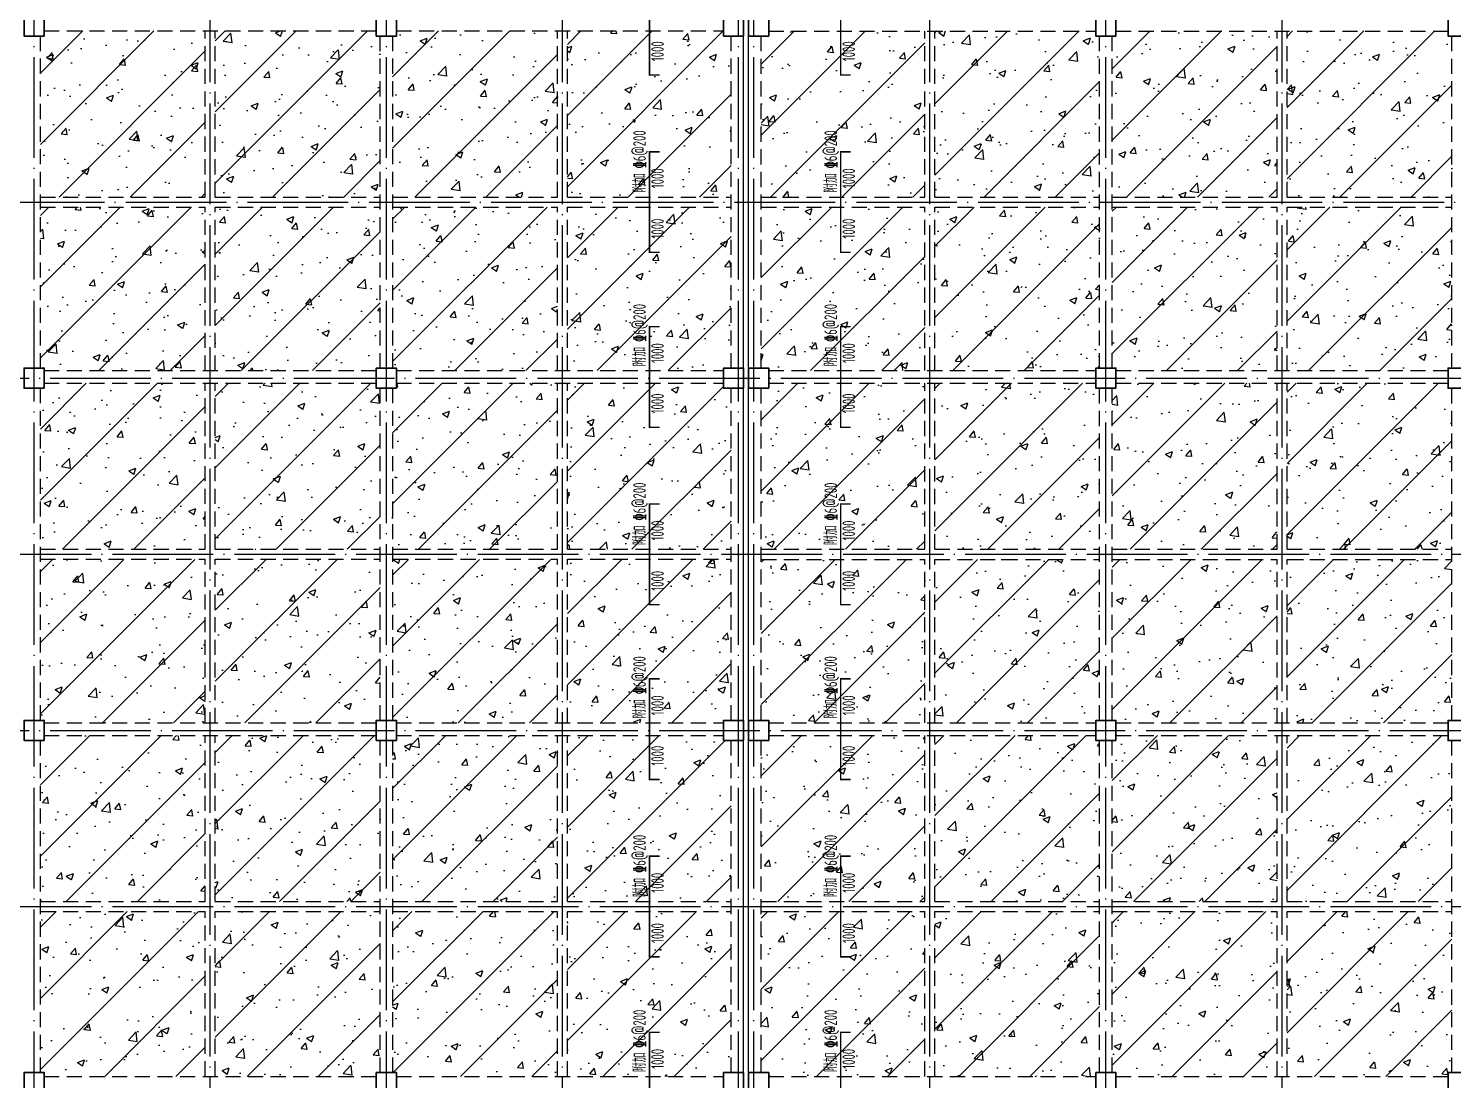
# Model space of a CAD drawing. Extents: x 8243024 to 8945023, y 669070 to 951310.
# Drawn here: x 8851776 to 8880076, y 767296 to 788183 of the extents above; entities that cross this region are included whole.
import ezdxf

# ---------------------------------------------------------------- set-up
doc = ezdxf.new("R2010")
doc.units = 0
doc.header["$LTSCALE"] = 1000
doc.linetypes.add('DASHED', pattern=[0.75, 0.5, -0.25])
doc.linetypes.add('DOTE', pattern=[2.42, 2, -0.2, 0.02, -0.2])
for name, color, linetype in [('BEAM', 4, 'DASHED'), ('BEAM_CON', 4, 'CONTINUOUS'), ('DOTE', 1, 'DOTE'), ('HATCH', 254, 'CONTINUOUS'), ('柱涂实', 54, 'CONTINUOUS'), ('楼板负筋文字', 7, 'CONTINUOUS')]:
    doc.layers.add(name, color=color, linetype=linetype)
for name, color, linetype, lineweight in [('柱', 2, 'CONTINUOUS', 35), ('楼板负筋标注', 84, 'CONTINUOUS', 25), ('楼板负筋钢筋', 1, 'CONTINUOUS', 35)]:
    doc.layers.add(name, color=color, linetype=linetype, lineweight=lineweight)
doc.styles.add('TSSD_REIN', font='Tssdeng.shx', dxfattribs={"width": 0.7, "bigfont": 'hztxt.shx'})
pattern_1 = [(50, (918184.2, 48981.3), (1434.52037, -125.50427), [150, -1650]), (355, (918184.2, 48981.3), (-277.50267, 1504.38427), [120, -1320]), (100.4514, (918303.8, 48970.9), (1157.01876, 1378.87908), [127.48038, -1402.28422]), (46.1842, (918184.2, 49381.3), (2134.4821, -331.03803), [225, -2475]), (96.6356, (918362, 49353.8), (1869.3254, 1948.23574), [191.2206, -2103.426]), (351.1842, (918184.2, 49381.3), (1869.3239, 1948.2372), [180, -1980]), (21, (918384.2, 49281.3), (1193.8141, -805.23778), [150, -1650]), (326, (918384.2, 49281.3), (486.63066, 1450.3001), [120, -1320]), (71.4514, (918483.7, 49214.2), (1680.44526, 645.061), [127.48038, -1402.28422]), (37.5, (918184.2, 48981.34), (24.31971, 665.787708), [0, -1304, 0, -1340, 0, -1325]), (7.5, (918184.2, 48981.34), (526.139075, 788.823424), [0, -764, 0, -1274, 0, -505]), (327.5, (917738.2, 48981.34), (1067.644872, -45.109743), [0, -500, 0, -1560, 0, -2070]), (317.5, (917538.2, 48981.3), (1166.37234, 200.20996), [0, -650, 0, -1036, 0, -1470]), (45, (918184.2, 48981.3), (-707.10678, 707.10678), [])]

# ---------------------------------------------------------------- blocks, each defined once
blk = doc.blocks.new('3a')
at = {"layer": 'BEAM', "ltscale": 0.6}
for p, q in [((7775359, 647028), (7775359, 653628)), ((7775434, 653728), (7782034, 653728)), ((7778634, 650428), (7778634, 653728)), ((7778834, 650428), (7778834, 653728)), ((7782109, 647028), (7782109, 653628)), ((7782359, 647028), (7782359, 653628)), ((7782434, 653728), (7788934, 653728)), ((7785634, 650428), (7785634, 653728)), ((7785834, 650428), (7785834, 653728)), ((7789084, 647028), (7789084, 653628)), ((7775359, 650428), (7778634, 650428)), ((7778834, 650428), (7782109, 650428)), ((7782359, 650428), (7785634, 650428)), ((7785834, 650428), (7789084, 650428)), ((7775359, 650228), (7778634, 650228)), ((7778634, 646978), (7778634, 650228)), ((7778834, 650228), (7782109, 650228)), ((7778834, 646978), (7778834, 650228)), ((7782359, 650228), (7785634, 650228)), ((7785634, 646978), (7785634, 650228)), ((7785834, 650228), (7789084, 650228)), ((7785834, 646978), (7785834, 650228)), ((7775434, 646978), (7782034, 646978)), ((7782434, 646978), (7788934, 646978)), ((7775434, 646728), (7782034, 646728)), ((7778634, 643428), (7778634, 646728)), ((7778834, 643428), (7778834, 646728)), ((7782434, 646728), (7788934, 646728)), ((7785634, 643428), (7785634, 646728)), ((7785834, 643428), (7785834, 646728)), ((7775359, 640028), (7775359, 646628)), ((7782109, 640028), (7782109, 646628)), ((7782359, 640028), (7782359, 646628)), ((7789084, 640028), (7789084, 646628)), ((7775359, 643428), (7778634, 643428)), ((7778834, 643428), (7782109, 643428)), ((7782359, 643428), (7785634, 643428)), ((7785834, 643428), (7789084, 643428)), ((7775359, 643228), (7778634, 643228)), ((7778634, 639978), (7778634, 643228)), ((7778834, 643228), (7782109, 643228)), ((7778834, 639978), (7778834, 643228)), ((7782359, 643228), (7785634, 643228)), ((7785634, 639978), (7785634, 643228)), ((7785834, 643228), (7789084, 643228)), ((7785834, 639978), (7785834, 643228)), ((7775434, 639978), (7782034, 639978)), ((7782434, 639978), (7788934, 639978)), ((7775359, 633028), (7775359, 639628)), ((7775434, 639728), (7782034, 639728)), ((7778634, 636428), (7778634, 639728)), ((7778834, 636428), (7778834, 639728)), ((7782109, 633028), (7782109, 639628)), ((7782359, 633028), (7782359, 639628)), ((7782434, 639728), (7788934, 639728)), ((7785634, 636428), (7785634, 639728)), ((7785834, 636428), (7785834, 639728)), ((7789084, 633028), (7789084, 639628)), ((7775359, 636428), (7778634, 636428)), ((7775359, 636228), (7778634, 636228)), ((7778634, 632953), (7778634, 636228)), ((7778834, 636428), (7782109, 636428)), ((7778834, 636228), (7782109, 636228)), ((7778834, 632953), (7778834, 636228)), ((7782359, 636428), (7785634, 636428)), ((7782359, 636228), (7785634, 636228)), ((7785634, 632953), (7785634, 636228)), ((7785834, 636428), (7789084, 636428)), ((7785834, 636228), (7789084, 636228)), ((7785834, 632953), (7785834, 636228)), ((7775434, 632953), (7782034, 632953)), ((7782434, 632953), (7788934, 632953))]:
    blk.add_line(p, q, dxfattribs=at)
at = {"layer": 'BEAM_CON'}
for p, q in [((7789334, 647028), (7789334, 653628)), ((7789334, 640028), (7789334, 646628)), ((7789334, 633028), (7789334, 639628))]:
    blk.add_line(p, q, dxfattribs=at)
at = {"layer": '柱'}
for points in [[(7775434, 653628), (7775434, 654028), (7775034, 654028), (7775034, 653628)], [(7782434, 653628), (7782434, 654028), (7782034, 654028), (7782034, 653628)], [(7789334, 653628), (7789334, 654028), (7788934, 654028), (7788934, 653628)], [(7775434, 646628), (7775434, 647028), (7775034, 647028), (7775034, 646628)], [(7782434, 646628), (7782434, 647028), (7782034, 647028), (7782034, 646628)], [(7789334, 646628), (7789334, 647028), (7788934, 647028), (7788934, 646628)], [(7775434, 639628), (7775434, 640028), (7775034, 640028), (7775034, 639628)], [(7782434, 639628), (7782434, 640028), (7782034, 640028), (7782034, 639628)], [(7789334, 639628), (7789334, 640028), (7788934, 640028), (7788934, 639628)], [(7775434, 632628), (7775434, 633028), (7775034, 633028), (7775034, 632628)], [(7782434, 632628), (7782434, 633028), (7782034, 633028), (7782034, 632628)], [(7789334, 632628), (7789334, 633028), (7788934, 633028), (7788934, 632628)]]:
    blk.add_lwpolyline(points, close=True, dxfattribs=at)
blk = doc.blocks.new('3b')
at = {"layer": 'BEAM', "ltscale": 0.6}
for p, q in [((8195264, 768375), (8201764, 768375)), ((8198364, 765075), (8198364, 768375)), ((8198564, 765075), (8198564, 768375)), ((8202164, 768375), (8208764, 768375)), ((8205364, 765075), (8205364, 768375)), ((8205564, 765075), (8205564, 768375)), ((8195114, 761675), (8195114, 768275)), ((8201839, 761675), (8201839, 768275)), ((8202089, 761675), (8202089, 768275)), ((8208839, 761675), (8208839, 768275)), ((8195114, 765075), (8198364, 765075)), ((8198564, 765075), (8201839, 765075)), ((8202089, 765075), (8205364, 765075)), ((8205564, 765075), (8208839, 765075)), ((8195114, 764875), (8198364, 764875)), ((8198364, 761625), (8198364, 764875)), ((8198564, 764875), (8201839, 764875)), ((8198564, 761625), (8198564, 764875)), ((8202089, 764875), (8205364, 764875)), ((8205364, 761625), (8205364, 764875)), ((8205564, 764875), (8208839, 764875)), ((8205564, 761625), (8205564, 764875)), ((8195264, 761625), (8201764, 761625)), ((8202164, 761625), (8208764, 761625)), ((8195114, 754675), (8195114, 761275)), ((8195264, 761375), (8201764, 761375)), ((8198364, 758075), (8198364, 761375)), ((8198564, 758075), (8198564, 761375)), ((8201839, 754675), (8201839, 761275)), ((8202089, 754675), (8202089, 761275)), ((8202164, 761375), (8208764, 761375)), ((8205364, 758075), (8205364, 761375)), ((8205564, 758075), (8205564, 761375)), ((8208839, 754675), (8208839, 761275)), ((8195114, 758075), (8198364, 758075)), ((8195114, 757875), (8198364, 757875)), ((8198364, 754625), (8198364, 757875)), ((8198564, 758075), (8201839, 758075)), ((8198564, 757875), (8201839, 757875)), ((8198564, 754625), (8198564, 757875)), ((8202089, 758075), (8205364, 758075)), ((8202089, 757875), (8205364, 757875)), ((8205364, 754625), (8205364, 757875)), ((8205564, 758075), (8208839, 758075)), ((8205564, 757875), (8208839, 757875)), ((8205564, 754625), (8205564, 757875)), ((8195264, 754625), (8201764, 754625)), ((8202164, 754625), (8208764, 754625)), ((8195114, 747675), (8195114, 754275)), ((8195264, 754375), (8201764, 754375)), ((8198364, 751075), (8198364, 754375)), ((8198564, 751075), (8198564, 754375)), ((8201839, 747675), (8201839, 754275)), ((8202089, 747675), (8202089, 754275)), ((8202164, 754375), (8208764, 754375)), ((8205364, 751075), (8205364, 754375)), ((8205564, 751075), (8205564, 754375)), ((8208839, 747675), (8208839, 754275)), ((8195114, 751075), (8198364, 751075)), ((8195114, 750875), (8198364, 750875)), ((8198364, 747600), (8198364, 750875)), ((8198564, 751075), (8201839, 751075)), ((8198564, 750875), (8201839, 750875)), ((8198564, 747600), (8198564, 750875)), ((8202089, 751075), (8205364, 751075)), ((8202089, 750875), (8205364, 750875)), ((8205364, 747600), (8205364, 750875)), ((8205564, 751075), (8208839, 751075)), ((8205564, 750875), (8208839, 750875)), ((8205564, 747600), (8205564, 750875)), ((8195264, 747600), (8201764, 747600)), ((8202164, 747600), (8208764, 747600))]:
    blk.add_line(p, q, dxfattribs=at)
at = {"layer": 'BEAM_CON'}
for p, q in [((8194864, 761675), (8194864, 768275)), ((8194864, 754675), (8194864, 761275)), ((8194864, 747675), (8194864, 754275))]:
    blk.add_line(p, q, dxfattribs=at)
at = {"layer": '柱'}
for points in [[(8195264, 768275), (8195264, 768675), (8194864, 768675), (8194864, 768275)], [(8202164, 768275), (8202164, 768675), (8201764, 768675), (8201764, 768275)], [(8209164, 768275), (8209164, 768675), (8208764, 768675), (8208764, 768275)], [(8195264, 761275), (8195264, 761675), (8194864, 761675), (8194864, 761275)], [(8202164, 761275), (8202164, 761675), (8201764, 761675), (8201764, 761275)], [(8209164, 761275), (8209164, 761675), (8208764, 761675), (8208764, 761275)], [(8195264, 754275), (8195264, 754675), (8194864, 754675), (8194864, 754275)], [(8202164, 754275), (8202164, 754675), (8201764, 754675), (8201764, 754275)], [(8209164, 754275), (8209164, 754675), (8208764, 754675), (8208764, 754275)], [(8195264, 747275), (8195264, 747675), (8194864, 747675), (8194864, 747275)], [(8202164, 747275), (8202164, 747675), (8201764, 747675), (8201764, 747275)], [(8209164, 747275), (8209164, 747675), (8208764, 747675), (8208764, 747275)]]:
    blk.add_lwpolyline(points, close=True, dxfattribs=at)

msp = doc.modelspace()

# ---------------------------------------------------------------- hatches: boundary and pattern name
at = {"layer": 'HATCH'}
h = msp.add_hatch(dxfattribs=at)
h.set_pattern_fill('ARMORED', color=256, scale=200, style=0)
h.set_pattern_definition(pattern_1)
h.paths.add_polyline_path([(8855288.8, 788133.3), (8852088.8, 788133.3), (8852088.8, 788033.3), (8852013.8, 788033.3), (8852013.8, 784833.3), (8855288.8, 784833.3)])
h = msp.add_hatch(dxfattribs=at)
h.set_pattern_fill('ARMORED', color=256, scale=200, style=0)
h.set_pattern_definition(pattern_1)
h.paths.add_polyline_path([(8858763.8, 788033.3), (8858688.8, 788033.3), (8858688.8, 788133.3), (8855488.8, 788133.3), (8855488.8, 784833.3), (8858763.8, 784833.3)])
h = msp.add_hatch(dxfattribs=at)
h.set_pattern_fill('ARMORED', color=256, scale=200, style=0)
h.set_pattern_definition(pattern_1)
h.paths.add_polyline_path([(8862288.8, 788133.3), (8859088.8, 788133.3), (8859088.8, 788033.3), (8859013.8, 788033.3), (8859013.8, 784833.3), (8862288.8, 784833.3)])
h = msp.add_hatch(dxfattribs=at)
h.set_pattern_fill('ARMORED', color=256, scale=200, style=0)
h.set_pattern_definition(pattern_1)
h.paths.add_polyline_path([(8865738.8, 788033.3), (8865588.8, 788033.3), (8865588.8, 788133.3), (8862488.8, 788133.3), (8862488.8, 784833.3), (8865738.8, 784833.3)])
h.paths.add_polyline_path([(8864433.8, 787507.8), (8864433.8, 788046.3), (8864130.9, 788046.3), (8864130.9, 787507.8)], flags=24)
h.paths.add_polyline_path([(8864433.8, 784982.8), (8864433.8, 785521.3), (8864130.9, 785521.3), (8864130.9, 784982.8)], flags=24)
h.paths.add_polyline_path([(8864101.4, 784873.9), (8864101.4, 786147.5), (8863735.3, 786147.5), (8863735.3, 784873.9)], flags=24)
h = msp.add_hatch(dxfattribs=at)
h.set_pattern_fill('ARMORED', color=256, scale=200, style=0)
h.set_pattern_definition(pattern_1)
h.paths.add_polyline_path([(8869588.8, 788133.3), (8866488.8, 788133.3), (8866488.8, 788033.3), (8866338.8, 788033.3), (8866338.8, 784833.3), (8869588.8, 784833.3)])
h.paths.add_polyline_path([(8868233.8, 787507.8), (8868233.8, 788046.3), (8867930.9, 788046.3), (8867930.9, 787507.8)], flags=24)
h.paths.add_polyline_path([(8868233.8, 784982.8), (8868233.8, 785521.3), (8867930.9, 785521.3), (8867930.9, 784982.8)], flags=24)
h.paths.add_polyline_path([(8867901.4, 784873.9), (8867901.4, 786147.5), (8867535.3, 786147.5), (8867535.3, 784873.9)], flags=24)
h = msp.add_hatch(dxfattribs=at)
h.set_pattern_fill('ARMORED', color=256, scale=200, style=0)
h.set_pattern_definition(pattern_1)
h.paths.add_polyline_path([(8873063.8, 788033.3), (8872988.8, 788033.3), (8872988.8, 788133.3), (8869788.8, 788133.3), (8869788.8, 784833.3), (8873063.8, 784833.3)])
h = msp.add_hatch(dxfattribs=at)
h.set_pattern_fill('ARMORED', color=256, scale=200, style=0)
h.set_pattern_definition(pattern_1)
h.paths.add_polyline_path([(8876588.8, 788133.3), (8873388.8, 788133.3), (8873388.8, 788033.3), (8873313.8, 788033.3), (8873313.8, 784833.3), (8876588.8, 784833.3)])
h = msp.add_hatch(dxfattribs=at)
h.set_pattern_fill('ARMORED', color=256, scale=200, style=0)
h.set_pattern_definition(pattern_1)
h.paths.add_polyline_path([(8880063.8, 788033.3), (8879988.8, 788033.3), (8879988.8, 788133.3), (8876788.8, 788133.3), (8876788.8, 784833.3), (8880063.8, 784833.3)])
h = msp.add_hatch(dxfattribs=at)
h.set_pattern_fill('ARMORED', color=256, scale=200, style=0)
h.set_pattern_definition(pattern_1)
h.paths.add_polyline_path([(8855288.8, 784633.3), (8852013.8, 784633.3), (8852013.8, 781433.3), (8852088.8, 781433.3), (8852088.8, 781383.3), (8855288.8, 781383.3)])
h = msp.add_hatch(dxfattribs=at)
h.set_pattern_fill('ARMORED', color=256, scale=200, style=0)
h.set_pattern_definition(pattern_1)
h.paths.add_polyline_path([(8858763.8, 784633.3), (8855488.8, 784633.3), (8855488.8, 781383.3), (8858688.8, 781383.3), (8858688.8, 781433.3), (8858763.8, 781433.3)])
h = msp.add_hatch(dxfattribs=at)
h.set_pattern_fill('ARMORED', color=256, scale=200, style=0)
h.set_pattern_definition(pattern_1)
h.paths.add_polyline_path([(8862288.8, 784633.3), (8859013.8, 784633.3), (8859013.8, 781433.3), (8859088.8, 781433.3), (8859088.8, 781383.3), (8862288.8, 781383.3)])
h = msp.add_hatch(dxfattribs=at)
h.set_pattern_fill('ARMORED', color=256, scale=200, style=0)
h.set_pattern_definition(pattern_1)
h.paths.add_polyline_path([(8865738.8, 784633.3), (8862488.8, 784633.3), (8862488.8, 781383.3), (8865588.8, 781383.3), (8865588.8, 781433.3), (8865738.8, 781433.3)])
h.paths.add_polyline_path([(8864433.8, 783982.8), (8864433.8, 784521.3), (8864130.9, 784521.3), (8864130.9, 783982.8)], flags=24)
h.paths.add_polyline_path([(8864433.8, 781507.8), (8864433.8, 782046.3), (8864130.9, 782046.3), (8864130.9, 781507.8)], flags=24)
h.paths.add_polyline_path([(8864101.4, 781423.9), (8864101.4, 782697.5), (8863735.3, 782697.5), (8863735.3, 781423.9)], flags=24)
h = msp.add_hatch(dxfattribs=at)
h.set_pattern_fill('ARMORED', color=256, scale=200, style=0)
h.set_pattern_definition(pattern_1)
h.paths.add_polyline_path([(8869588.8, 784633.3), (8866338.8, 784633.3), (8866338.8, 781433.3), (8866488.8, 781433.3), (8866488.8, 781383.3), (8869588.8, 781383.3)])
h.paths.add_polyline_path([(8868233.8, 783982.8), (8868233.8, 784521.3), (8867930.9, 784521.3), (8867930.9, 783982.8)], flags=24)
h.paths.add_polyline_path([(8868233.8, 781507.8), (8868233.8, 782046.3), (8867930.9, 782046.3), (8867930.9, 781507.8)], flags=24)
h.paths.add_polyline_path([(8867901.4, 781423.9), (8867901.4, 782697.5), (8867535.3, 782697.5), (8867535.3, 781423.9)], flags=24)
h = msp.add_hatch(dxfattribs=at)
h.set_pattern_fill('ARMORED', color=256, scale=200, style=0)
h.set_pattern_definition(pattern_1)
h.paths.add_polyline_path([(8873063.8, 784633.3), (8869788.8, 784633.3), (8869788.8, 781383.3), (8872988.8, 781383.3), (8872988.8, 781433.3), (8873063.8, 781433.3)])
h = msp.add_hatch(dxfattribs=at)
h.set_pattern_fill('ARMORED', color=256, scale=200, style=0)
h.set_pattern_definition(pattern_1)
h.paths.add_polyline_path([(8876588.8, 784633.3), (8873313.8, 784633.3), (8873313.8, 781433.3), (8873388.8, 781433.3), (8873388.8, 781383.3), (8876588.8, 781383.3)])
h = msp.add_hatch(dxfattribs=at)
h.set_pattern_fill('ARMORED', color=256, scale=200, style=0)
h.set_pattern_definition(pattern_1)
h.paths.add_polyline_path([(8880063.8, 784633.3), (8876788.8, 784633.3), (8876788.8, 781383.3), (8879988.8, 781383.3), (8879988.8, 781433.3), (8880063.8, 781433.3)])
h = msp.add_hatch(dxfattribs=at)
h.set_pattern_fill('ARMORED', color=256, scale=200, style=0)
h.set_pattern_definition(pattern_1)
h.paths.add_polyline_path([(8855288.8, 781133.3), (8852088.8, 781133.3), (8852088.8, 781033.3), (8852013.8, 781033.3), (8852013.8, 777833.3), (8855288.8, 777833.3)])
h = msp.add_hatch(dxfattribs=at)
h.set_pattern_fill('ARMORED', color=256, scale=200, style=0)
h.set_pattern_definition(pattern_1)
h.paths.add_polyline_path([(8858763.8, 781033.3), (8858688.8, 781033.3), (8858688.8, 781133.3), (8855488.8, 781133.3), (8855488.8, 777833.3), (8858763.8, 777833.3)])
h = msp.add_hatch(dxfattribs=at)
h.set_pattern_fill('ARMORED', color=256, scale=200, style=0)
h.set_pattern_definition(pattern_1)
h.paths.add_polyline_path([(8862288.8, 781133.3), (8859088.8, 781133.3), (8859088.8, 781033.3), (8859013.8, 781033.3), (8859013.8, 777833.3), (8862288.8, 777833.3)])
h = msp.add_hatch(dxfattribs=at)
h.set_pattern_fill('ARMORED', color=256, scale=200, style=0)
h.set_pattern_definition(pattern_1)
h.paths.add_polyline_path([(8865738.8, 781033.3), (8865588.8, 781033.3), (8865588.8, 781133.3), (8862488.8, 781133.3), (8862488.8, 777833.3), (8865738.8, 777833.3)])
h.paths.add_polyline_path([(8864433.8, 780507.8), (8864433.8, 781046.3), (8864130.9, 781046.3), (8864130.9, 780507.8)], flags=24)
h.paths.add_polyline_path([(8864433.8, 777982.8), (8864433.8, 778521.3), (8864130.9, 778521.3), (8864130.9, 777982.8)], flags=24)
h.paths.add_polyline_path([(8864101.4, 777873.9), (8864101.4, 779147.5), (8863735.3, 779147.5), (8863735.3, 777873.9)], flags=24)
h = msp.add_hatch(dxfattribs=at)
h.set_pattern_fill('ARMORED', color=256, scale=200, style=0)
h.set_pattern_definition(pattern_1)
h.paths.add_polyline_path([(8869588.8, 781133.3), (8866488.8, 781133.3), (8866488.8, 781033.3), (8866338.8, 781033.3), (8866338.8, 777833.3), (8869588.8, 777833.3)])
h.paths.add_polyline_path([(8868233.8, 780507.8), (8868233.8, 781046.3), (8867930.9, 781046.3), (8867930.9, 780507.8)], flags=24)
h.paths.add_polyline_path([(8868233.8, 777982.8), (8868233.8, 778521.3), (8867930.9, 778521.3), (8867930.9, 777982.8)], flags=24)
h.paths.add_polyline_path([(8867901.4, 777873.9), (8867901.4, 779147.5), (8867535.3, 779147.5), (8867535.3, 777873.9)], flags=24)
h = msp.add_hatch(dxfattribs=at)
h.set_pattern_fill('ARMORED', color=256, scale=200, style=0)
h.set_pattern_definition(pattern_1)
h.paths.add_polyline_path([(8873063.8, 781033.3), (8872988.8, 781033.3), (8872988.8, 781133.3), (8869788.8, 781133.3), (8869788.8, 777833.3), (8873063.8, 777833.3)])
h = msp.add_hatch(dxfattribs=at)
h.set_pattern_fill('ARMORED', color=256, scale=200, style=0)
h.set_pattern_definition(pattern_1)
h.paths.add_polyline_path([(8876588.8, 781133.3), (8873388.8, 781133.3), (8873388.8, 781033.3), (8873313.8, 781033.3), (8873313.8, 777833.3), (8876588.8, 777833.3)])
h = msp.add_hatch(dxfattribs=at)
h.set_pattern_fill('ARMORED', color=256, scale=200, style=0)
h.set_pattern_definition(pattern_1)
h.paths.add_polyline_path([(8880063.8, 781033.3), (8879988.8, 781033.3), (8879988.8, 781133.3), (8876788.8, 781133.3), (8876788.8, 777833.3), (8880063.8, 777833.3)])
h = msp.add_hatch(dxfattribs=at)
h.set_pattern_fill('ARMORED', color=256, scale=200, style=0)
h.set_pattern_definition(pattern_1)
h.paths.add_polyline_path([(8855288.8, 777633.3), (8852013.8, 777633.3), (8852013.8, 774433.3), (8852088.8, 774433.3), (8852088.8, 774383.3), (8855288.8, 774383.3)])
h = msp.add_hatch(dxfattribs=at)
h.set_pattern_fill('ARMORED', color=256, scale=200, style=0)
h.set_pattern_definition(pattern_1)
h.paths.add_polyline_path([(8858763.8, 777633.3), (8855488.8, 777633.3), (8855488.8, 774383.3), (8858688.8, 774383.3), (8858688.8, 774433.3), (8858763.8, 774433.3)])
h = msp.add_hatch(dxfattribs=at)
h.set_pattern_fill('ARMORED', color=256, scale=200, style=0)
h.set_pattern_definition(pattern_1)
h.paths.add_polyline_path([(8862288.8, 777633.3), (8859013.8, 777633.3), (8859013.8, 774433.3), (8859088.8, 774433.3), (8859088.8, 774383.3), (8862288.8, 774383.3)])
h = msp.add_hatch(dxfattribs=at)
h.set_pattern_fill('ARMORED', color=256, scale=200, style=0)
h.set_pattern_definition(pattern_1)
h.paths.add_polyline_path([(8865738.8, 777633.3), (8862488.8, 777633.3), (8862488.8, 774383.3), (8865588.8, 774383.3), (8865588.8, 774433.3), (8865738.8, 774433.3)])
h.paths.add_polyline_path([(8864433.8, 776982.8), (8864433.8, 777521.3), (8864130.9, 777521.3), (8864130.9, 776982.8)], flags=24)
h.paths.add_polyline_path([(8864433.8, 774507.8), (8864433.8, 775046.3), (8864130.9, 775046.3), (8864130.9, 774507.8)], flags=24)
h.paths.add_polyline_path([(8864101.4, 774423.9), (8864101.4, 775697.5), (8863735.3, 775697.5), (8863735.3, 774423.9)], flags=24)
h = msp.add_hatch(dxfattribs=at)
h.set_pattern_fill('ARMORED', color=256, scale=200, style=0)
h.set_pattern_definition(pattern_1)
h.paths.add_polyline_path([(8869588.8, 777633.3), (8866338.8, 777633.3), (8866338.8, 774433.3), (8866488.8, 774433.3), (8866488.8, 774383.3), (8869588.8, 774383.3)])
h.paths.add_polyline_path([(8868233.8, 776982.8), (8868233.8, 777521.3), (8867930.9, 777521.3), (8867930.9, 776982.8)], flags=24)
h.paths.add_polyline_path([(8868233.8, 774507.8), (8868233.8, 775046.3), (8867930.9, 775046.3), (8867930.9, 774507.8)], flags=24)
h.paths.add_polyline_path([(8867901.4, 774423.9), (8867901.4, 775697.5), (8867535.3, 775697.5), (8867535.3, 774423.9)], flags=24)
h = msp.add_hatch(dxfattribs=at)
h.set_pattern_fill('ARMORED', color=256, scale=200, style=0)
h.set_pattern_definition(pattern_1)
h.paths.add_polyline_path([(8873063.8, 777633.3), (8869788.8, 777633.3), (8869788.8, 774383.3), (8872988.8, 774383.3), (8872988.8, 774433.3), (8873063.8, 774433.3)])
h = msp.add_hatch(dxfattribs=at)
h.set_pattern_fill('ARMORED', color=256, scale=200, style=0)
h.set_pattern_definition(pattern_1)
h.paths.add_polyline_path([(8876588.8, 777633.3), (8873313.8, 777633.3), (8873313.8, 774433.3), (8873388.8, 774433.3), (8873388.8, 774383.3), (8876588.8, 774383.3)])
h = msp.add_hatch(dxfattribs=at)
h.set_pattern_fill('ARMORED', color=256, scale=200, style=0)
h.set_pattern_definition(pattern_1)
h.paths.add_polyline_path([(8880063.8, 777633.3), (8876788.8, 777633.3), (8876788.8, 774383.3), (8879988.8, 774383.3), (8879988.8, 774433.3), (8880063.8, 774433.3)])
h = msp.add_hatch(dxfattribs=at)
h.set_pattern_fill('ARMORED', color=256, scale=200, style=0)
h.set_pattern_definition(pattern_1)
h.paths.add_polyline_path([(8855288.8, 774133.3), (8852088.8, 774133.3), (8852088.8, 774033.3), (8852013.8, 774033.3), (8852013.8, 770833.3), (8855288.8, 770833.3)])
h = msp.add_hatch(dxfattribs=at)
h.set_pattern_fill('ARMORED', color=256, scale=200, style=0)
h.set_pattern_definition(pattern_1)
h.paths.add_polyline_path([(8858763.8, 774033.3), (8858688.8, 774033.3), (8858688.8, 774133.3), (8855488.8, 774133.3), (8855488.8, 770833.3), (8858763.8, 770833.3)])
h = msp.add_hatch(dxfattribs=at)
h.set_pattern_fill('ARMORED', color=256, scale=200, style=0)
h.set_pattern_definition(pattern_1)
h.paths.add_polyline_path([(8862288.8, 774133.3), (8859088.8, 774133.3), (8859088.8, 774033.3), (8859013.8, 774033.3), (8859013.8, 770833.3), (8862288.8, 770833.3)])
h = msp.add_hatch(dxfattribs=at)
h.set_pattern_fill('ARMORED', color=256, scale=200, style=0)
h.set_pattern_definition(pattern_1)
h.paths.add_polyline_path([(8865738.8, 774033.3), (8865588.8, 774033.3), (8865588.8, 774133.3), (8862488.8, 774133.3), (8862488.8, 770833.3), (8865738.8, 770833.3)])
h.paths.add_polyline_path([(8864433.8, 773507.8), (8864433.8, 774046.3), (8864130.9, 774046.3), (8864130.9, 773507.8)], flags=24)
h.paths.add_polyline_path([(8864433.8, 770982.8), (8864433.8, 771521.3), (8864130.9, 771521.3), (8864130.9, 770982.8)], flags=24)
h.paths.add_polyline_path([(8864101.4, 770873.9), (8864101.4, 772147.5), (8863735.3, 772147.5), (8863735.3, 770873.9)], flags=24)
h = msp.add_hatch(dxfattribs=at)
h.set_pattern_fill('ARMORED', color=256, scale=200, style=0)
h.set_pattern_definition(pattern_1)
h.paths.add_polyline_path([(8869588.8, 774133.3), (8866488.8, 774133.3), (8866488.8, 774033.3), (8866338.8, 774033.3), (8866338.8, 770833.3), (8869588.8, 770833.3)])
h.paths.add_polyline_path([(8868233.8, 773507.8), (8868233.8, 774046.3), (8867930.9, 774046.3), (8867930.9, 773507.8)], flags=24)
h.paths.add_polyline_path([(8868233.8, 770982.8), (8868233.8, 771521.3), (8867930.9, 771521.3), (8867930.9, 770982.8)], flags=24)
h.paths.add_polyline_path([(8867901.4, 770873.9), (8867901.4, 772147.5), (8867535.3, 772147.5), (8867535.3, 770873.9)], flags=24)
h = msp.add_hatch(dxfattribs=at)
h.set_pattern_fill('ARMORED', color=256, scale=200, style=0)
h.set_pattern_definition(pattern_1)
h.paths.add_polyline_path([(8873063.8, 774033.3), (8872988.8, 774033.3), (8872988.8, 774133.3), (8869788.8, 774133.3), (8869788.8, 770833.3), (8873063.8, 770833.3)])
h = msp.add_hatch(dxfattribs=at)
h.set_pattern_fill('ARMORED', color=256, scale=200, style=0)
h.set_pattern_definition(pattern_1)
h.paths.add_polyline_path([(8876588.8, 774133.3), (8873388.8, 774133.3), (8873388.8, 774033.3), (8873313.8, 774033.3), (8873313.8, 770833.3), (8876588.8, 770833.3)])
h = msp.add_hatch(dxfattribs=at)
h.set_pattern_fill('ARMORED', color=256, scale=200, style=0)
h.set_pattern_definition(pattern_1)
h.paths.add_polyline_path([(8880063.8, 774033.3), (8879988.8, 774033.3), (8879988.8, 774133.3), (8876788.8, 774133.3), (8876788.8, 770833.3), (8880063.8, 770833.3)])
h = msp.add_hatch(dxfattribs=at)
h.set_pattern_fill('ARMORED', color=256, scale=200, style=0)
h.set_pattern_definition(pattern_1)
h.paths.add_polyline_path([(8855288.8, 770633.3), (8852013.8, 770633.3), (8852013.8, 767433.3), (8852088.8, 767433.3), (8852088.8, 767358.3), (8855288.8, 767358.3)])
h = msp.add_hatch(dxfattribs=at)
h.set_pattern_fill('ARMORED', color=256, scale=200, style=0)
h.set_pattern_definition(pattern_1)
h.paths.add_polyline_path([(8858763.8, 770633.3), (8855488.8, 770633.3), (8855488.8, 767358.3), (8858688.8, 767358.3), (8858688.8, 767433.3), (8858763.8, 767433.3)])
h = msp.add_hatch(dxfattribs=at)
h.set_pattern_fill('ARMORED', color=256, scale=200, style=0)
h.set_pattern_definition(pattern_1)
h.paths.add_polyline_path([(8862288.8, 770633.3), (8859013.8, 770633.3), (8859013.8, 767433.3), (8859088.8, 767433.3), (8859088.8, 767358.3), (8862288.8, 767358.3)])
h = msp.add_hatch(dxfattribs=at)
h.set_pattern_fill('ARMORED', color=256, scale=200, style=0)
h.set_pattern_definition(pattern_1)
h.paths.add_polyline_path([(8865738.8, 770633.3), (8862488.8, 770633.3), (8862488.8, 767358.3), (8865588.8, 767358.3), (8865588.8, 767433.3), (8865738.8, 767433.3)])
h.paths.add_polyline_path([(8864433.8, 769982.8), (8864433.8, 770521.3), (8864130.9, 770521.3), (8864130.9, 769982.8)], flags=24)
h.paths.add_polyline_path([(8864433.8, 767482.8), (8864433.8, 768021.3), (8864130.9, 768021.3), (8864130.9, 767482.8)], flags=24)
h.paths.add_polyline_path([(8864101.4, 767398.9), (8864101.4, 768672.5), (8863735.3, 768672.5), (8863735.3, 767398.9)], flags=24)
h = msp.add_hatch(dxfattribs=at)
h.set_pattern_fill('ARMORED', color=256, scale=200, style=0)
h.set_pattern_definition(pattern_1)
h.paths.add_polyline_path([(8869588.8, 770633.3), (8866338.8, 770633.3), (8866338.8, 767433.3), (8866488.8, 767433.3), (8866488.8, 767358.3), (8869588.8, 767358.3)])
h.paths.add_polyline_path([(8868233.8, 769982.8), (8868233.8, 770521.3), (8867930.9, 770521.3), (8867930.9, 769982.8)], flags=24)
h.paths.add_polyline_path([(8868233.8, 767482.8), (8868233.8, 768021.3), (8867930.9, 768021.3), (8867930.9, 767482.8)], flags=24)
h.paths.add_polyline_path([(8867901.4, 767398.9), (8867901.4, 768672.5), (8867535.3, 768672.5), (8867535.3, 767398.9)], flags=24)
h = msp.add_hatch(dxfattribs=at)
h.set_pattern_fill('ARMORED', color=256, scale=200, style=0)
h.set_pattern_definition(pattern_1)
h.paths.add_polyline_path([(8873063.8, 770633.3), (8869788.8, 770633.3), (8869788.8, 767358.3), (8872988.8, 767358.3), (8872988.8, 767433.3), (8873063.8, 767433.3)])
h = msp.add_hatch(dxfattribs=at)
h.set_pattern_fill('ARMORED', color=256, scale=200, style=0)
h.set_pattern_definition(pattern_1)
h.paths.add_polyline_path([(8876588.8, 770633.3), (8873313.8, 770633.3), (8873313.8, 767433.3), (8873388.8, 767433.3), (8873388.8, 767358.3), (8876588.8, 767358.3)])
h = msp.add_hatch(dxfattribs=at)
h.set_pattern_fill('ARMORED', color=256, scale=200, style=0)
h.set_pattern_definition(pattern_1)
h.paths.add_polyline_path([(8880063.8, 770633.3), (8876788.8, 770633.3), (8876788.8, 767358.3), (8879988.8, 767358.3), (8879988.8, 767433.3), (8880063.8, 767433.3)])

# ---------------------------------------------------------------- linework, layer by layer
at = {"layer": 'DOTE'}
for p, q in [((8851888.8, 751733.3), (8851888.8, 796733.3)), ((8855388.8, 753233.3), (8855388.8, 796733.3)), ((8858888.8, 751733.3), (8858888.8, 796733.3)), ((8862388.8, 753233.3), (8862388.8, 796733.3)), ((8865888.8, 751733.3), (8865888.8, 796733.3)), ((8866188.8, 751733.3), (8866188.8, 796733.3)), ((8869688.8, 753233.3), (8869688.8, 796733.3)), ((8873188.8, 751733.3), (8873188.8, 796733.3)), ((8876688.8, 753233.3), (8876688.8, 796733.3)), ((8802888.8, 784733.3), (8930688.8, 784733.3)), ((8801388.8, 781233.3), (8930688.8, 781233.3)), ((8809888.8, 777733.3), (8930688.8, 777733.3)), ((8801388.8, 774233.3), (8930688.8, 774233.3)), ((8809888.8, 770733.3), (8930688.8, 770733.3))]:
    msp.add_line(p, q, dxfattribs=at)
at = {"layer": '楼板负筋钢筋', "const_width": 30}
for points in [[(8864318.4, 787258.3), (8864118.4, 787258.3), (8864118.4, 789258.3), (8864318.4, 789258.3)], [(8868118.4, 787258.3), (8867918.4, 787258.3), (8867918.4, 789258.3), (8868118.4, 789258.3)], [(8864318.4, 783733.3), (8864118.4, 783733.3), (8864118.4, 785733.3), (8864318.4, 785733.3)], [(8868118.4, 783733.3), (8867918.4, 783733.3), (8867918.4, 785733.3), (8868118.4, 785733.3)], [(8864318.4, 780258.3), (8864118.4, 780258.3), (8864118.4, 782258.3), (8864318.4, 782258.3)], [(8868118.4, 780258.3), (8867918.4, 780258.3), (8867918.4, 782258.3), (8868118.4, 782258.3)], [(8864318.4, 776733.3), (8864118.4, 776733.3), (8864118.4, 778733.3), (8864318.4, 778733.3)], [(8868118.4, 776733.3), (8867918.4, 776733.3), (8867918.4, 778733.3), (8868118.4, 778733.3)], [(8864318.4, 773258.3), (8864118.4, 773258.3), (8864118.4, 775258.3), (8864318.4, 775258.3)], [(8868118.4, 773258.3), (8867918.4, 773258.3), (8867918.4, 775258.3), (8868118.4, 775258.3)], [(8864318.4, 769733.3), (8864118.4, 769733.3), (8864118.4, 771733.3), (8864318.4, 771733.3)], [(8868118.4, 769733.3), (8867918.4, 769733.3), (8867918.4, 771733.3), (8868118.4, 771733.3)], [(8864318.4, 766233.3), (8864118.4, 766233.3), (8864118.4, 768233.3), (8864318.4, 768233.3)], [(8868118.4, 766233.3), (8867918.4, 766233.3), (8867918.4, 768233.3), (8868118.4, 768233.3)]]:
    msp.add_lwpolyline(points, dxfattribs=at)

# ---------------------------------------------------------------- block references
at = {"layer": '柱涂实'}
for name, p in [('3a', (1076654.9, 134405.8)), ('3b', (671224.6, 19758))]:
    msp.add_blockref(name, p, dxfattribs=at)

# ---------------------------------------------------------------- texts
at = {"layer": '楼板负筋文字', "style": 'TSSD_REIN', "width": 0.65}
for p in [(8864044.3, 784917), (8867844.3, 784917), (8864044.3, 781467), (8867844.3, 781467), (8864044.3, 777917), (8867844.3, 777917), (8864044.3, 774467), (8867844.3, 774467), (8864044.3, 770917), (8867844.3, 770917), (8864044.3, 767442), (8867844.3, 767442)]:
    msp.add_text('附加 %%1326@200', height=250, rotation=450, dxfattribs=at).set_placement(p)
at = {"layer": '楼板负筋标注', "style": 'TSSD_REIN', "width": 0.65}
for p in [(8864402.6, 787533.3), (8868202.5, 787533.3), (8864402.6, 785008.3), (8868202.5, 785008.3), (8864402.6, 784008.3), (8868202.5, 784008.3), (8864402.6, 781533.3), (8868202.5, 781533.3), (8864402.6, 780533.3), (8868202.5, 780533.3), (8864402.6, 778008.3), (8868202.5, 778008.3), (8864402.6, 777008.3), (8868202.5, 777008.3), (8864402.6, 774533.3), (8868202.5, 774533.3), (8864402.6, 773533.3), (8868202.5, 773533.3), (8864402.6, 771008.3), (8868202.5, 771008.3), (8864402.6, 770008.3), (8868202.5, 770008.3), (8864402.6, 767508.3), (8868202.5, 767508.3)]:
    msp.add_text('1000', height=250, rotation=90, dxfattribs=at).set_placement(p)

doc.saveas('drawing.dxf')
